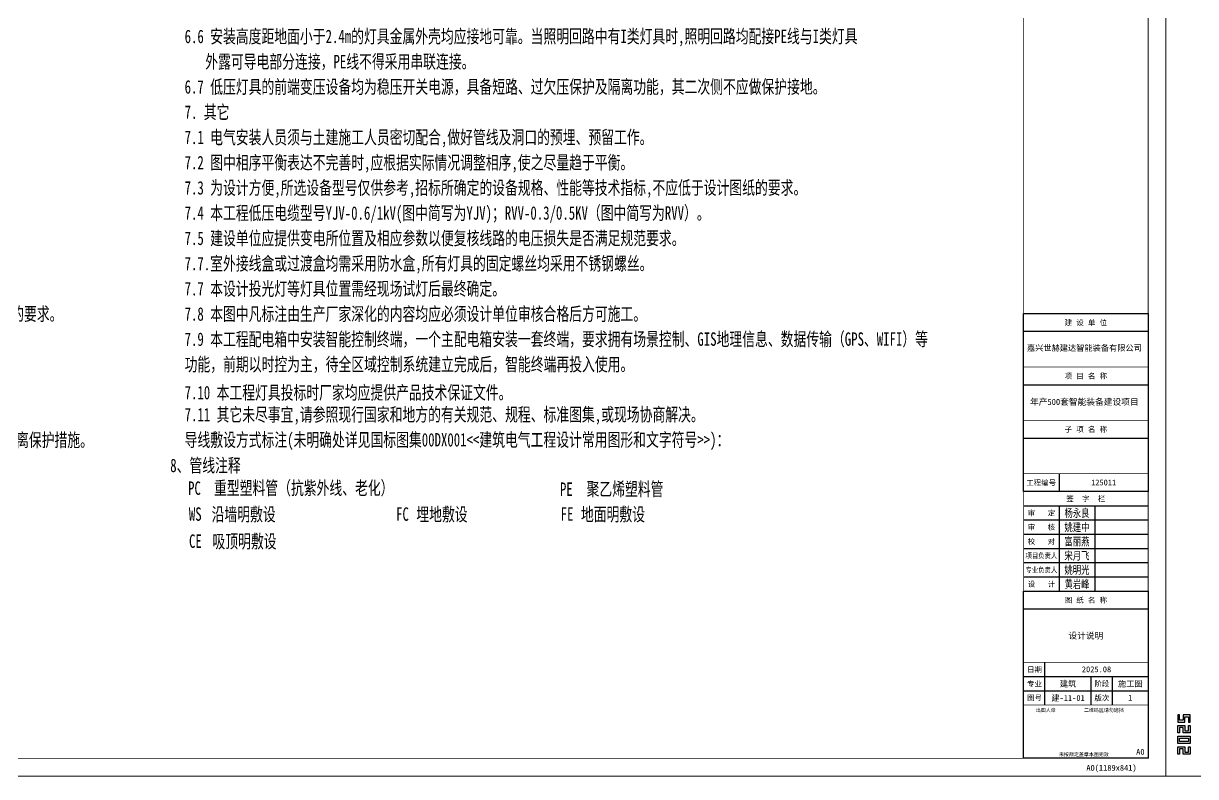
# Model space of a CAD drawing. Header units: millimetres. Extents: x 127372 to 484122, y -11543 to 72607.
# Drawn here: x 182055 to 247966, y -11543 to 30786 of the extents above; entities that cross this region are included whole.
import ezdxf
from ezdxf.enums import TextEntityAlignment as Align

# ---------------------------------------------------------------- set-up
doc = ezdxf.new("R2010")
doc.units = ezdxf.units.MM
doc.layers.get('Defpoints').update_dxf_attribs({"color": 210})
for name, color, linetype in [('0-cxFrame', 155, 'Continuous'), ('qianming', 155, 'Continuous'), ('YJ-TEXT', 7, 'Continuous')]:
    doc.layers.add(name, color=color, linetype=linetype)
doc.layers.add('0-cxText', color=131, linetype='Continuous', lineweight=25)
doc.styles.add('BZHZ', font='bzxw', dxfattribs={"width": 0.8, "bigfont": 'bzhz'})
doc.styles.add('cx_biaoti', font='')
doc.styles.add('cx_tuming', font='simhei.ttf')
doc.styles.add('cx_tuqian1', font='')
doc.styles.add('宋体', font='', dxfattribs={"width": 0.8, "height": 3.5})
doc.styles.add('黑体', font='simhei.ttf', dxfattribs={"height": 12})
doc.styles.get('cx_biaoti').set_extended_font_data('SimSun')
doc.styles.get('cx_tuqian1').set_extended_font_data('SimSun')
doc.styles.get('宋体').set_extended_font_data('SimSun')

# ---------------------------------------------------------------- blocks, each defined once
blk = doc.blocks.new('zjcx_lan_qianzi(Dragon)')
for p, q in [((-7000, 4800), (0, 4800)), ((-5000, 4800), (-5000, 0)), ((-3000, 4800), (-3000, 0)), ((-7000, 4000), (0, 4000)), ((-7000, 3200), (0, 3200)), ((-7000, 2400), (0, 2400)), ((-7000, 1600), (0, 1600)), ((-7000, 800), (0, 800))]:
    blk.add_line(p, q)
at = {"const_width": 30}
blk.add_lwpolyline([(-7000, 5600), (0, 5600)], dxfattribs=at)
blk.add_lwpolyline([(-7000, 5600), (0, 5600), (0, 0), (-7000, 0)], close=True, dxfattribs=at)
at = {"style": 'cx_biaoti'}
for s, p in [('签  字  栏', (-3500, 5200)), ('审   定', (-6000, 4400)), ('审   核', (-6000, 3600)), ('校   对', (-6000, 2800)), ('设   计', (-6000, 400))]:
    blk.add_text(s, height=300, dxfattribs=at).set_placement(p, align=Align.MIDDLE)
at = {"style": 'cx_biaoti', "width": 0.85}
for s, p in [('项目负责人', (-6000, 2000)), ('专业负责人', (-6000, 1200))]:
    blk.add_text(s, height=300, dxfattribs=at).set_placement(p, align=Align.MIDDLE)
blk = doc.blocks.new('T-签字(Dragon)')
at = {"layer": '0-cxFrame'}
blk.add_blockref('zjcx_lan_qianzi(Dragon)', (0, 0), dxfattribs=at)
at = {"layer": 'qianming', "style": 'BZHZ', "width": 0.8}
for s, p in [('杨永良', (-4000, 4400)), ('姚建中', (-4000, 3600)), ('富丽燕', (-4000, 2800)), ('宋月飞', (-4000, 2000)), ('姚明光', (-4000, 1200)), ('黄岩峰', (-4000, 400))]:
    blk.add_text(s, height=450, dxfattribs=at).set_placement(p, align=Align.MIDDLE)
blk = doc.blocks.new('zjcx_lan_tuming(Dragon)')
for p, q in [((-7000, 8400), (0, 8400)), ((-5800, 3000), (-5800, 5400)), ((-7000, 4600), (0, 4600)), ((-3200, 3000), (-3200, 4600)), ((-2000, 3000), (-2000, 4600)), ((-7000, 3800), (0, 3800))]:
    blk.add_line(p, q)
at = {"const_width": 30}
for points in [[(-7000, 9400), (0, 9400)], [(-7000, 5400), (0, 5400)], [(-7000, 3000), (0, 3000)], [(-7000, 0), (0, 0)]]:
    blk.add_lwpolyline(points, dxfattribs=at)
blk.add_lwpolyline([(-7000, 9400), (0, 9400), (0, 0), (-7000, 0)], close=True)
at = {"style": 'cx_biaoti'}
for s, p in [('图 纸 名 称', (-3500, 8900)), ('日期', (-6388, 5000)), ('专业', (-6388, 4200)), ('阶段', (-2600, 4200)), ('图号', (-6388, 3400)), ('版次', (-2600, 3400))]:
    blk.add_text(s, height=300, dxfattribs=at).set_placement(p, align=Align.MIDDLE)
for s, p in [('出图人章', (-6316, 2607)), ('二维码区请勿遮挡', (-3609, 2607)), ('未按规定盖章本图无效', (-5013, 120))]:
    blk.add_text(s, height=200, dxfattribs=at).set_placement(p)
blk = doc.blocks.new('T-图签(Dragon)')
blk.add_blockref('zjcx_lan_tuming(Dragon)', (0, 0))
at = {"color": 3, "style": 'cx_biaoti'}
for s, p in [('2025.08', (-2900, 5000)), ('建筑', (-4500, 4200)), ('施工图', (-1000, 4200))]:
    blk.add_text(s, height=330, dxfattribs=at).set_placement(p, align=Align.MIDDLE)
blk = doc.blocks.new('zjcx_lan_xiangmu(Dragon)')
for p, q in [((-7000, 9000), (0, 9000)), ((-7000, 6000), (0, 6000)), ((-7000, 3000), (0, 3000)), ((-5000, 1000), (-5000, 0))]:
    blk.add_line(p, q)
at = {"const_width": 30}
for points in [[(-7000, 10000), (0, 10000)], [(-7000, 7000), (0, 7000)], [(-7000, 7000), (0, 7000)], [(-7000, 4000), (0, 4000)], [(-7000, 4000), (0, 4000)], [(-7000, 1000), (0, 1000)], [(-7000, 0), (0, 0)]]:
    blk.add_lwpolyline(points, dxfattribs=at)
blk.add_lwpolyline([(-7000, 10000), (0, 10000), (0, 0), (-7000, 0)], close=True)
at = {"style": 'cx_biaoti'}
for s, p in [('建 设 单 位', (-3500, 9500)), ('项 目 名 称', (-3500, 6500)), ('子 项 名 称', (-3500, 3500)), ('工程编号', (-6013, 500))]:
    blk.add_text(s, height=300, dxfattribs=at).set_placement(p, align=Align.MIDDLE)
blk = doc.blocks.new('T-项目(Dragon)')
blk.add_blockref('zjcx_lan_xiangmu(Dragon)', (0, 0))
at = {"color": 3, "style": 'cx_tuming'}
for s, height, p in [('嘉兴世赫建达智能装备有限公司', 330, (-6816, 7901)), ('年产500套智能装备建设项目 ', 350, (-6638, 4859))]:
    blk.add_text(s, height=height, dxfattribs=at).set_placement(p)
blk = doc.blocks.new('zjcx_T0(Dragon)')
at = {"layer": '0-cxFrame', "const_width": 50}
blk.add_lwpolyline([(0, 82100), (-7000, 82100), (-7000, 0), (0, 0)], close=True, dxfattribs=at)
at = {"layer": '0-cxFrame'}
for name, p in [('T-项目(Dragon)', (0, 15000)), ('T-签字(Dragon)', (0, 9400)), ('T-图签(Dragon)', (0, 0))]:
    blk.add_blockref(name, p, dxfattribs=at)
blk = doc.blocks.new('TK22.A0 L(Dragon)')
at = {"layer": '0-cxFrame', "color": 7, "const_width": 0.5}
blk.add_lwpolyline([(0, 0), (-1189, 0), (-1189, 841), (0, 841)], close=True, dxfattribs=at)
at = {"layer": '0-cxFrame', "const_width": 0.5}
for points in [[(-80, 10), (-1169, 10), (-1169, 831), (-80, 831)], [(-10, 10), (-80, 10), (-80, 831), (-10, 831)]]:
    blk.add_lwpolyline(points, close=True, dxfattribs=at)
at = {"layer": 'Defpoints', "color": 2}
for points in [[(-1181.37, 34.37), (-1182.37, 34.37), (-1182.37, 30.37), (-1178.37, 30.37), (-1178.37, 33.37), (-1176.37, 33.37), (-1176.37, 30.37), (-1175.37, 30.37), (-1175.37, 34.37), (-1179.37, 34.37), (-1179.37, 31.37), (-1181.37, 31.37), (-1181.37, 34.37)], [(-1181.37, 24.37), (-1182.37, 24.37), (-1182.37, 28.37), (-1178.37, 28.37), (-1178.37, 25.37), (-1176.37, 25.37), (-1176.37, 28.37), (-1175.37, 28.37), (-1175.37, 24.37), (-1179.37, 24.37), (-1179.37, 27.37), (-1181.37, 27.37), (-1181.37, 24.37)], [(-1181.37, 12.37), (-1182.37, 12.37), (-1182.37, 16.37), (-1178.37, 16.37), (-1178.37, 13.37), (-1176.37, 13.37), (-1176.37, 16.37), (-1175.37, 16.37), (-1175.37, 12.37), (-1179.37, 12.37), (-1179.37, 15.37), (-1181.37, 15.37), (-1181.37, 12.37)]]:
    blk.add_lwpolyline(points, dxfattribs=at)
for points in [[(-1182.37, 18.37), (-1182.37, 22.37), (-1175.37, 22.37), (-1175.37, 18.37)], [(-1181.37, 19.37), (-1181.37, 21.37), (-1176.37, 21.37), (-1176.37, 19.37)]]:
    blk.add_lwpolyline(points, close=True, dxfattribs=at)
at = {"layer": '0-cxFrame', "xscale": 0.01, "yscale": 0.01, "zscale": 0.01}
blk.add_blockref('zjcx_T0(Dragon)', (-10, 10), dxfattribs=at)
at = {"style": '黑体', "flags": 4}
blk.add_attdef('图幅', text='', height=3.3, dxfattribs=at).set_placement((-40, 3), align=Align.RIGHT)
at = {"layer": '0-cxFrame', "style": '黑体'}
blk.add_text('(1189x841)', height=3.3, dxfattribs=at).set_placement((-40, 3))
at = {"layer": '0-cxText', "flags": 4}
for tag, height, style, p in [('建设单位', 3.5, 'cx_tuming', (-45, 240)), ('项目名称', 3.5, 'cx_tuming', (-45, 210)), ('子项名称', 3.5, 'cx_tuming', (-45, 180)), ('工程编号', 3.3, 'cx_tuqian1', (-35, 165)), ('图名1', 3.5, 'cx_tuming', (-45, 87)), ('图名2', 3.5, 'cx_tuming', (-45, 79)), ('图名3', 3.5, 'cx_tuming', (-45, 71)), ('出图日期', 3.3, 'cx_tuqian1', (-39, 60)), ('专业', 3.3, 'cx_tuqian1', (-55, 52)), ('图号', 3.3, 'cx_tuqian1', (-55, 44)), ('版次', 3.3, 'cx_tuqian1', (-20, 44))]:
    blk.add_attdef(tag, text='', height=height, dxfattribs=dict(at, style=style)).set_placement(p, align=Align.MIDDLE)
at = {"layer": 'Defpoints', "color": 6, "flags": 4}
for tag, height, style, p in [('tufu', 3.3, '黑体', (-12, 12)), ('dwfname', 4, 'cx_tuqian1', (-80, 3))]:
    blk.add_attdef(tag, text='', height=height, dxfattribs=dict(at, style=style)).set_placement(p, align=Align.RIGHT)

msp = doc.modelspace()

# ---------------------------------------------------------------- block references
at = {"layer": '0-cxFrame'}
ref = msp.add_blockref('TK22.A0 L(Dragon)', (246297, -11518), dxfattribs=dict(at, xscale=100, yscale=100, zscale=100))
ref.add_attrib('图名2', '设计说明', dxfattribs={"layer": '0-cxText', "height": 350, "style": 'cx_tuming'}).set_placement((241797, -3618), align=Align.MIDDLE)
ref.add_attrib('工程编号', '125011', dxfattribs={"layer": '0-cxText', "height": 330, "style": 'cx_tuqian1'}).set_placement((242797, 4982), align=Align.MIDDLE)
ref.add_attrib('图号', '建-11-01', dxfattribs={"layer": '0-cxText', "height": 330, "style": 'cx_tuqian1'}).set_placement((240797, -7118), align=Align.MIDDLE)
ref.add_attrib('版次', '1', dxfattribs={"layer": '0-cxText', "height": 330, "style": 'cx_tuqian1'}).set_placement((244297, -7118), align=Align.MIDDLE)
ref.add_attrib('图幅', 'A0', dxfattribs={"layer": '0', "height": 330, "style": '黑体'}).set_placement((242297, -11218), align=Align.RIGHT)
ref.add_attrib('tufu', 'A0', dxfattribs={"layer": 'Defpoints', "color": 6, "height": 330, "style": '黑体'}).set_placement((245097, -10318), align=Align.RIGHT)
at = {"layer": '0-cxFrame', "xscale": 100, "yscale": 100, "zscale": 100}
msp.add_blockref('TK22.A0 L(Dragon)', (365197, -11518), dxfattribs=at)

# ---------------------------------------------------------------- texts
at = {"layer": 'YJ-TEXT', "ltscale": 10, "style": '宋体', "width": 0.7}
for s, height, p in [('6.6 安装高度距地面小于2.4m的灯具金属外壳均应接地可靠。当照明回路中有I类灯具时,照明回路均配接PE线与I类灯具', 755.07, (191118, 29681)), ('外露可导电部分连接，PE线不得采用串联连接。', 755.07, (192279, 28263)), ('6.7 低压灯具的前端变压设备均为稳压开关电源，具备短路、过欠压保护及隔离功能，其二次侧不应做保护接地。', 755.07, (191118, 26845)), ('7. 其它', 755.1, (191118, 25426)), ('7.1 电气安装人员须与土建施工人员密切配合,做好管线及洞口的预埋、预留工作。', 755.07, (191118, 24008)), ('7.2 图中相序平衡表达不完善时,应根据实际情况调整相序,使之尽量趋于平衡。', 755.07, (191118, 22589)), ('7.3 为设计方便,所选设备型号仅供参考,招标所确定的设备规格、性能等技术指标,不应低于设计图纸的要求。', 755.07, (191118, 21171)), ('7.4 本工程低压电缆型号YJV-0.6/1kV(图中简写为YJV)；RVV-0.3/0.5KV（图中简写为RVV）。', 755.07, (191118, 19753)), ('7.5 建设单位应提供变电所位置及相应参数以便复核线路的电压损失是否满足规范要求。', 755.07, (191118, 18334)), ('7.7.室外接线盒或过渡盒均需采用防水盒,所有灯具的固定螺丝均采用不锈钢螺丝。', 755.07, (191118, 16916)), ('7.7 本设计投光灯等灯具位置需经现场试灯后最终确定。', 755.07, (191118, 15497)), ('5.1 所有电气设备应按照现行国家建筑设计标准进行安装,施工应满足GB50303-2011《电气装置安装工程施工及验收规范》的要求。', 755.07, (142811, 14079)), ('7.8 本图中凡标注由生产厂家深化的内容均应必须设计单位审核合格后方可施工。', 755.07, (191118, 14079)), ('7.9 本工程配电箱中安装智能控制终端，一个主配电箱安装一套终端，要求拥有场景控制、GIS地理信息、数据传输（GPS、WIFI）等', 755.07, (191118, 12661)), ('功能，前期以时控为主，待全区域控制系统建立完成后，智能终端再投入使用。', 755.07, (191118, 11248)), ('7.10 本工程灯具投标时厂家均应提供产品技术保证文件。', 755.07, (191118, 9661)), ('7.11 其它未尽事宜,请参照现行国家和地方的有关规范、规程、标准图集,或现场协商解决。', 755.07, (191118, 8425)), ('5.6 灯具及安装固定件应具有防止脱落或倾倒的安全防护措施；对人员可触及的照明设备,当表面温度高于70%%DC时,应采取隔离保护措施。', 755.07, (142811, 6987)), ('导线敷设方式标注(未明确处详见国标图集00DX001<<建筑电气工程设计常用图形和文字符号>>)：', 755.07, (191118, 7006)), ('8、管线注释', 755.1, (190309, 5569)), ('PC', 755.1, (191312, 4290)), ('重型塑料管（抗紫外线、老化）', 755.07, (192771, 4298)), ('PE', 755.1, (212225, 4231)), ('聚乙烯塑料管 ', 755.1, (213719, 4239)), ('WS', 755.1, (191356, 2833)), ('沿墙明敷设', 755.1, (192635, 2820)), ('FC', 755.1, (203009, 2833)), ('埋地敷设', 755.1, (204147, 2820)), ('FE', 755.1, (212265, 2833)), ('地面明敷设', 755.1, (213403, 2820)), ('CE', 755.1, (191365, 1312)), ('吸顶明敷设', 755.1, (192684, 1299))]:
    msp.add_text(s, height=height, rotation=0.01152, dxfattribs=at).set_placement(p)

doc.saveas('drawing.dxf')
